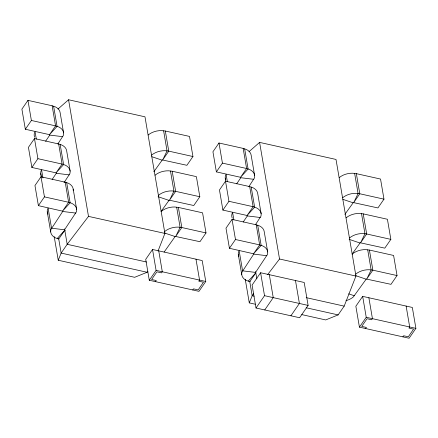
<?xml version="1.0" encoding="UTF-8"?>
<svg xmlns="http://www.w3.org/2000/svg" width="438" height="438" viewBox="0 0 438 438"><rect width="100%" height="100%" fill="white"/><g stroke="black" fill="none" stroke-linecap="round" stroke-linejoin="round"><path stroke-width="0.66" d="M158.052 250.963L164.912 233.427L144.978 116.815L68.563 99.76L57.98 109.046M301.771 314.599L325.691 319.937L338.136 314.895L344.186 306.124L355.946 276.06L336.012 159.448L259.597 142.394L249.014 151.674M147.863 271.171L147.102 272.266L134.658 277.303L58.249 260.249L61.139 253.082L67.189 244.305L88.498 216.377L68.563 99.76M255.261 304.218L249.282 302.882L252.173 295.716L253.684 293.52M45.634 141.217L49.768 135.09L49.636 134.685L25.338 129.248L21.9 109.144L27.95 100.368L52.138 105.766L55.259 106.823A14.465 9.373 -9.7 0 1 60.159 112.812L63.598 132.922M57.871 143.921L63.373 135.408A14.465 9.373 -9.7 0 0 58.697 126.927L55.571 125.87L31.388 120.472L27.95 100.368M52.16 179.416L56.299 173.289L56.168 172.884L31.864 167.447L28.432 147.343L34.482 138.567L58.665 143.965L61.791 145.022A14.465 9.373 -9.7 0 1 66.691 151.017L70.129 171.121M64.025 182.679L69.899 173.607A14.465 9.373 -9.7 0 0 65.224 165.126L62.103 164.075L37.914 158.676L34.482 138.567M65.262 230.339L64.786 230.235L58.736 239.006L55.61 237.954A14.465 9.373 -9.7 0 1 50.934 229.474L62.853 211.22L38.396 205.652L34.958 185.548L41.008 176.771L65.196 182.17L68.317 183.221A14.465 9.373 -9.7 0 1 73.228 190.453M41.008 176.771L44.446 196.876L68.635 202.274L71.755 203.331A14.465 9.373 -9.7 0 1 76.431 211.806L64.539 229.791L64.786 230.235L57.23 238.502M236.668 183.851L240.801 177.724L240.67 177.319L216.372 171.882L212.934 151.772L218.984 143.002L243.167 148.394L246.293 149.451A14.465 9.373 -9.7 0 1 251.193 155.446L254.631 175.55M248.904 186.55L254.407 178.036A14.465 9.373 -9.7 0 0 249.731 169.555L246.605 168.504L222.422 163.106L218.984 143.002M243.194 222.05L247.328 215.923L247.202 215.518L222.898 210.081L219.465 189.977L225.515 181.201L249.698 186.599L252.825 187.656A14.465 9.373 -9.7 0 1 257.725 193.645L261.163 213.749M255.431 224.749L260.933 216.235A14.465 9.373 -9.7 0 0 256.257 207.76L253.137 206.703L228.948 201.305L225.515 181.201M250.246 281.743L246.643 280.583A14.465 9.373 -9.7 0 1 241.968 272.108L253.887 253.854L229.43 248.28L225.992 228.176L232.041 219.4L256.23 224.798L259.351 225.855A14.465 9.373 -9.7 0 1 264.256 231.85L267.689 251.954M232.041 219.4L235.48 239.509L259.668 244.902L262.789 245.959A14.465 9.373 -9.7 0 1 267.465 254.44L255.573 272.42L255.819 272.863L249.769 281.639L252.173 295.716L254.171 296.159M25.338 129.248L31.388 120.472M31.864 167.447L37.914 158.676M38.396 205.652L44.446 196.876M148.208 134.997A14.465 9.373 -9.7 0 1 161.77 130.59L165.323 131.022L189.512 136.421L192.944 156.53L186.895 165.301L162.306 159.93L153.809 171.767M152.528 249.479L145.717 259.351L149.292 280.26L198.961 291.341L205.767 281.47L202.192 260.561L152.528 249.479L156.098 270.388L149.292 280.26M216.372 171.882L222.422 163.106M155.085 175.211A14.465 9.373 -9.7 0 1 168.646 170.804L172.194 171.236L196.383 176.634L199.821 196.739L193.771 205.515L169.178 200.139L161.075 211.423M155.501 281.645L156.256 280.55L151.603 279.51L156.897 271.828L161.551 272.869L162.306 271.774L158.737 250.864M161.272 211.401A14.465 9.373 -9.7 0 1 174.833 206.993L178.381 207.426L202.57 212.824L206.008 232.928L199.952 241.705L175.238 236.383L164.141 252.042M222.898 210.081L228.948 201.305M192.753 289.956L193.508 288.861L198.168 289.901L203.462 282.22L198.803 281.18L199.558 280.085L195.983 259.176M229.43 248.28L235.48 239.509M260.599 272.737L252.102 285.061L256.022 308.007L299.619 317.736L308.117 305.412L304.196 282.466L260.599 272.737L264.519 295.683L256.022 308.007M264.744 309.951L273.241 297.626L269.315 274.681M290.903 315.787L299.4 303.463L295.475 280.523M339.242 177.631A14.465 9.373 -9.7 0 1 352.804 173.224L356.357 173.656L380.54 179.054L383.978 199.159L377.928 207.935L353.335 202.559L344.843 214.396M346.119 217.839A14.465 9.373 -9.7 0 1 359.68 213.432L363.228 213.87L387.416 219.263L390.855 239.372L384.799 248.143L360.211 242.772L352.108 254.056M362.664 296.373L355.853 306.244L359.428 327.153L409.097 338.24L415.903 328.363L412.333 307.454L362.664 296.373L366.234 317.282L359.428 327.153M352.305 254.035A14.465 9.373 -9.7 0 1 365.867 249.622L369.415 250.06L393.603 255.453L397.036 275.562L390.986 284.339L366.272 279.017L353.324 296.953A14.465 9.373 -9.7 0 1 345.971 300.649M365.637 328.538L366.392 327.443L361.739 326.403L367.033 318.727L371.687 319.762L372.442 318.667L368.873 297.758M402.889 336.849L403.644 335.754L408.304 336.795L413.598 329.113L408.939 328.078L409.694 326.978L406.125 306.069M267.651 274.582L279.532 259.006L259.597 142.394M248.264 281.13L255.819 272.863M49.768 135.09L62.754 136.678M240.801 177.724L253.788 179.312M56.299 173.289L69.286 174.882M247.328 215.923L260.32 217.511M62.826 211.494L75.818 213.082M64.539 229.791L51.553 228.198L48.114 208.094L47.501 209.369A14.465 9.373 -9.7 0 0 48.021 214.198M253.859 254.122L266.846 255.71M255.573 272.42L242.586 270.832L239.148 250.728L238.529 251.998A14.465 9.373 -9.7 0 0 238.776 256.268M192.944 156.53L168.761 151.132L165.208 150.694A14.465 9.373 -9.7 0 0 151.647 155.107M383.978 199.159L359.795 193.76L356.242 193.328A14.465 9.373 -9.7 0 0 342.68 197.735M199.821 196.739L175.633 191.34L172.079 190.908A14.465 9.373 -9.7 0 0 158.523 195.315M390.855 239.372L366.666 233.974L363.113 233.542A14.465 9.373 -9.7 0 0 349.557 237.949M206.008 232.928L181.819 227.53L178.266 227.098A14.465 9.373 -9.7 0 0 164.71 231.505M397.036 275.562L372.853 270.164L369.3 269.731A14.465 9.373 -9.7 0 0 355.738 274.139M88.498 216.377L164.912 233.427M279.532 259.006L355.946 276.06M146.489 262.006L67.189 244.305L64.556 228.893M306.206 297.643L344.186 306.124M156.098 270.388L205.767 281.47M366.234 317.282L415.903 328.363M264.519 295.683L308.117 305.412M147.102 272.266L61.139 253.082L58.621 238.338M306.151 307.761L338.136 314.895M342.877 199.339L353.033 202.767M151.844 156.705L162 160.138M349.119 239.334L359.905 242.981M158.085 196.7L168.871 200.347M355.306 275.524L366.091 279.17M348.681 293.854L354.391 295.781M164.272 232.896L175.058 236.536M356.357 173.656L359.795 193.76L353.745 202.537L358.081 193.552L354.649 173.448M363.228 213.87L366.666 233.974L360.616 242.751L364.958 233.766L361.52 213.656M369.415 250.06L372.853 270.164L366.803 278.94L371.145 269.956L367.706 249.846M244.672 148.904L248.111 169.013L240.555 177.275L246.605 168.504L243.167 148.394M251.204 187.108L254.642 207.212L247.087 215.48L253.137 206.703L249.698 186.599M257.73 225.307L261.168 245.411L253.613 253.679L259.668 244.902L256.23 224.798M255.589 271.522L256.849 278.897M245.247 279.291L249.282 302.882M227.349 181.693L226.09 174.324L225.471 175.6A14.465 9.373 -9.7 0 0 225.718 179.865M233.876 219.898L232.616 212.523L232.003 213.799A14.465 9.373 -9.7 0 0 232.249 218.069M225.247 178.085L225.816 181.436M238.305 254.483L241.743 274.593M165.323 131.022L168.761 151.132L162.712 159.903L167.048 150.924L163.615 130.814M172.194 171.236L175.633 191.34L169.583 200.117L173.924 191.132L170.486 171.028M178.381 207.426L181.819 227.53L175.769 236.306L180.111 227.322L176.673 207.218M73.223 189.216L76.655 209.32M53.639 106.275L57.077 126.379L49.521 134.647L55.571 125.87L52.138 105.766M60.17 144.474L63.609 164.579L56.053 172.846L62.103 164.075L58.665 143.965M66.702 182.673L70.135 202.783L62.585 211.05L68.635 202.274L65.196 182.17M54.213 236.657L58.249 260.249M36.316 139.065L35.056 131.69L34.438 132.966A14.465 9.373 -9.7 0 0 34.684 137.236M42.957 177.938L41.583 169.895L40.969 171.165A14.465 9.373 -9.7 0 0 41.216 175.435M40.739 173.651L41.314 177.001M47.271 211.855L50.709 231.959"/></g></svg>
